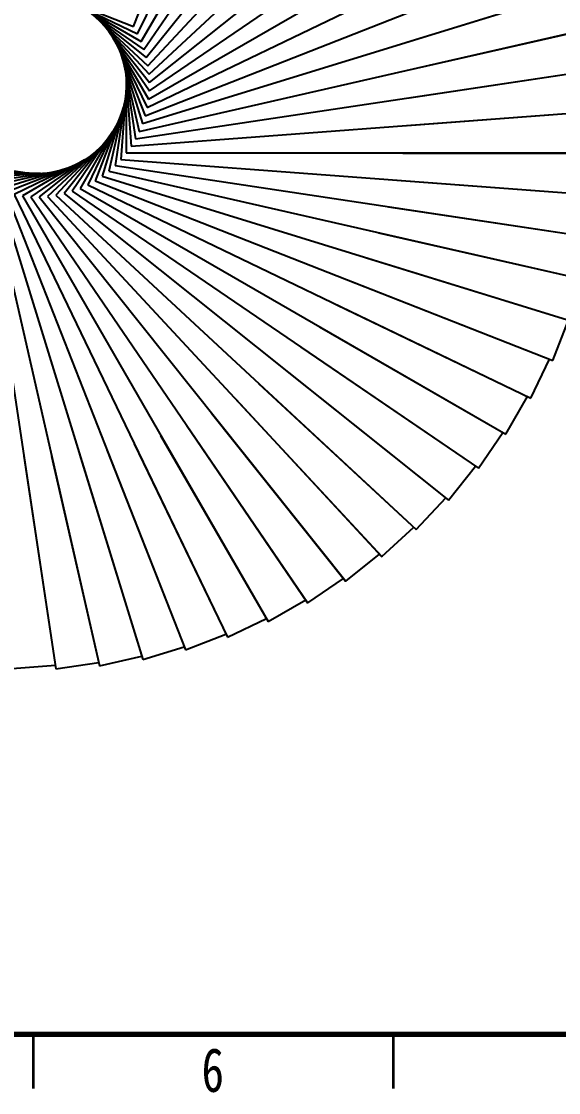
# Paper-space layout 'Sheet10' of a CAD drawing. Header units: millimetres. Extents: x 2 to 418, y 2 to 295.
# Drawn here: x 108.4 to 182.9, y 1.9 to 150.7 of the extents above; entities that cross this region are included whole.
import ezdxf

# ---------------------------------------------------------------- set-up
doc = ezdxf.new("R2010")
doc.units = ezdxf.units.MM
doc.styles.add('SLDTEXTSTYLE0', font='TXT', dxfattribs={"width": 0.75})

psp = doc.layouts.new('Sheet10')

# ---------------------------------------------------------------- linework, layer by layer
at = {"color": 7, "linetype": 'Continuous', "lineweight": 25}
for p, q in [((123.933611, 149.955821), (148.868389, 213.487855)), ((124.497444, 148.93395), (154.110239, 210.424965)), ((124.983336, 147.872801), (159.108543, 206.978916)), ((125.388571, 146.778309), (163.835347, 203.168981)), ((125.71088, 145.656594), (168.264219, 199.016466)), ((125.948464, 144.51393), (172.37039, 194.544593)), ((126.099991, 143.356706), (176.130897, 189.77837)), ((126.164616, 142.191394), (179.52471, 184.744453)), ((126.141976, 141.024511), (182.532849, 179.470993)), ((126.032199, 139.862583), (185.138493, 173.98748)), ((125.835898, 138.712108), (187.327068, 168.324581)), ((125.554171, 137.579519), (189.086336, 162.513964)), ((125.188594, 136.47115), (190.406458, 156.588126)), ((161.891279, 147.781435), (190.409543, 156.578123)), ((114.650557, 153.599194), (123.933611, 149.955821)), ((115.512616, 153.260857), (124.497444, 148.93395)), ((116.34698, 152.859044), (124.983336, 147.872801)), ((117.148984, 152.396003), (125.388571, 146.778309)), ((117.914143, 151.874323), (125.71088, 145.656594)), ((118.638177, 151.296922), (125.948464, 144.51393)), ((119.317038, 150.667028), (126.099991, 143.356706)), ((124.741211, 135.3932), (191.280052, 150.580204)), ((162.186484, 143.929074), (191.282381, 150.569999)), ((119.946928, 149.988164), (126.164616, 142.191394)), ((120.524326, 149.264127), (126.141976, 141.024511)), ((123.933611, 149.955821), (123.936037, 149.954869)), ((124.497444, 148.93395), (124.499792, 148.932819)), ((121.046002, 148.498965), (126.032199, 139.862583)), ((121.509039, 147.696959), (125.835898, 138.712108)), ((124.983336, 147.872801), (124.985593, 147.871498)), ((121.910847, 146.862592), (125.554171, 137.579519)), ((122.24918, 146.000531), (125.188594, 136.47115)), ((125.388571, 146.778309), (125.390724, 146.776841)), ((122.522145, 145.115597), (124.741211, 135.3932)), ((124.214523, 134.351697), (191.702232, 144.523798)), ((125.71088, 145.656594), (125.712918, 145.65497)), ((125.948464, 144.51393), (125.950374, 144.512157)), ((162.192977, 140.065423), (191.703792, 144.513448)), ((122.728215, 144.212739), (124.214523, 134.351697)), ((122.866239, 143.297006), (123.611477, 133.352466)), ((126.099991, 143.356706), (126.101764, 143.354796)), ((122.935445, 141.447313), (122.189989, 131.502659)), ((122.935445, 142.373519), (122.935445, 132.401094)), ((126.164616, 142.191394), (126.166241, 142.189357)), ((122.86621, 140.523698), (121.379696, 130.662687)), ((126.032199, 139.862583), (126.033502, 139.860326)), ((126.141976, 141.024511), (126.143444, 141.022358)), ((122.522077, 138.705114), (119.582463, 129.175794)), ((122.728167, 139.607967), (120.508897, 129.885617)), ((123.611477, 133.352466), (191.670638, 138.452778)), ((125.835898, 138.712108), (125.837029, 138.70976)), ((161.910722, 136.212091), (191.67142, 138.44234)), ((121.910743, 136.958132), (117.583695, 127.973371)), ((122.249094, 137.820186), (118.605575, 128.537189)), ((125.554171, 137.579519), (125.555123, 137.577093)), ((121.508917, 136.123774), (116.522539, 127.487496)), ((124.741211, 135.3932), (124.74179, 135.39066)), ((125.188594, 136.47115), (125.189362, 136.46866)), ((120.524172, 134.556626), (114.30632, 126.759986)), ((121.045864, 135.321777), (115.42804, 127.082279)), ((124.214523, 134.351697), (124.214912, 134.34912)), ((118.637981, 132.523871), (110.841113, 126.306305)), ((119.316854, 133.153751), (112.006426, 126.370912)), ((119.946759, 133.832601), (113.163652, 126.522421)), ((122.935445, 132.401094), (191.185445, 132.401094)), ((122.935445, 132.401094), (122.935445, 132.398487)), ((123.611477, 133.352466), (123.611672, 133.349867)), ((161.32691, 132.390627), (191.185445, 132.390627)), ((109.173726, 129.604708), (99.312707, 131.091171)), ((116.346751, 130.961796), (107.361832, 126.635078)), ((117.148765, 131.424821), (108.512304, 126.438759)), ((117.913934, 131.946485), (109.674231, 126.328963)), ((122.189989, 131.502659), (122.189794, 131.50006)), ((122.189989, 131.502659), (190.249043, 126.400921)), ((110.097212, 129.535488), (100.152684, 130.280882)), ((111.023289, 129.535474), (101.050864, 129.53563)), ((111.946777, 129.604665), (102.002225, 128.859583)), ((112.862512, 129.742674), (103.001447, 128.256521)), ((113.765374, 129.948731), (104.042941, 127.729817)), ((114.650312, 130.221682), (105.120884, 127.282417)), ((115.512378, 130.560001), (106.229247, 126.916822)), ((120.508897, 129.885617), (120.508317, 129.883076)), ((120.508897, 129.885617), (187.047421, 114.697219)), ((121.379696, 130.662687), (121.379307, 130.66011)), ((121.379696, 130.662687), (188.867192, 120.489172)), ((103.001447, 128.256521), (113.172488, 60.768653)), ((117.583695, 127.973371), (117.582565, 127.971024)), ((117.583695, 127.973371), (179.074245, 98.35961)), ((118.605575, 128.537189), (118.604623, 128.534763)), ((118.605575, 128.537189), (182.137217, 103.601412)), ((119.582463, 129.175794), (119.581695, 129.173304)), ((119.582463, 129.175794), (184.799906, 109.057453)), ((160.48761, 128.621355), (190.24826, 126.390483)), ((104.042941, 127.729817), (119.2289, 61.190738)), ((105.120884, 127.282417), (125.236836, 62.064237)), ((106.229247, 126.916822), (131.162695, 63.384266)), ((107.361832, 126.635078), (136.973339, 65.143443)), ((108.512304, 126.438759), (108.510048, 126.437456)), ((108.512304, 126.438759), (142.636273, 67.331929)), ((113.163652, 126.522421), (113.16188, 126.520511)), ((113.163652, 126.522421), (163.193586, 80.099709)), ((114.30632, 126.759986), (114.304696, 126.757949)), ((114.30632, 126.759986), (167.665523, 84.20581)), ((115.42804, 127.082279), (115.426572, 127.080126)), ((115.42804, 127.082279), (171.818108, 88.634616)), ((116.522539, 127.487496), (116.521236, 127.485239)), ((116.522539, 127.487496), (175.628118, 93.361361)), ((109.674231, 126.328963), (109.672078, 126.327495)), ((109.674231, 126.328963), (148.119826, 69.937486)), ((110.841113, 126.306305), (110.839076, 126.304681)), ((110.841113, 126.306305), (153.393334, 72.945543)), ((112.006426, 126.370912), (112.004516, 126.369139)), ((112.006426, 126.370912), (158.427305, 76.339277)), ((159.35491, 124.927465), (188.865631, 120.478822)), ((157.949333, 121.328549), (187.045091, 114.687014)), ((156.278741, 117.844736), (184.796821, 109.04745)), ((154.352474, 114.495507), (182.133393, 103.591669)), ((152.181307, 111.299593), (179.069703, 98.35018)), ((182.137217, 103.601412), (184.331137, 109.191105)), ((149.777381, 108.274866), (175.622884, 93.352296)), ((147.154139, 105.438242), (171.812212, 88.625968)), ((144.326251, 102.805584), (167.658997, 84.197626)), ((179.074245, 98.35961), (181.679747, 103.769722)), ((182.137217, 103.601412), (182.133393, 103.591669)), ((141.309533, 100.391615), (163.186466, 80.092036)), ((138.120854, 98.209835), (158.419631, 76.332157)), ((175.628118, 93.361361), (178.630631, 98.561636)), ((179.074245, 98.35961), (179.069703, 98.35018)), ((134.778048, 96.272445), (153.38515, 72.939017)), ((131.299808, 94.590279), (148.111178, 69.93159)), ((127.705585, 93.172746), (142.627208, 67.326696)), ((171.818108, 88.634616), (175.200842, 93.595973)), ((175.628118, 93.361361), (175.622884, 93.352296)), ((120.250131, 91.16176), (131.152951, 63.380442)), ((124.015481, 92.027772), (136.963908, 65.138902)), ((108.714576, 90.277977), (113.162137, 60.767093)), ((112.578227, 90.28441), (119.218695, 61.188409)), ((116.430593, 90.579554), (125.226833, 62.061152)), ((167.665523, 84.20581), (171.40956, 88.900503)), ((171.818108, 88.634616), (171.812212, 88.625968)), ((163.193586, 80.099709), (167.277987, 84.501483)), ((167.665523, 84.20581), (167.658997, 84.197626)), ((158.427305, 76.339277), (162.829229, 80.423516)), ((163.193586, 80.099709), (163.186466, 80.092036)), ((153.393334, 72.945543), (158.088164, 76.689407)), ((158.427305, 76.339277), (158.419631, 76.332157)), ((148.119826, 69.937486), (153.081307, 73.320038)), ((153.393334, 72.945543), (153.38515, 72.939017)), ((142.636273, 67.331929), (147.836658, 70.334252)), ((148.119826, 69.937486), (148.111178, 69.93159)), ((136.973339, 65.143443), (142.383546, 67.748747)), ((142.636273, 67.331929), (142.627208, 67.326696)), ((131.162695, 63.384266), (136.752468, 65.577981)), ((136.973339, 65.143443), (136.963908, 65.138902)), ((119.2289, 61.190738), (125.083196, 62.526841)), ((125.236836, 62.064237), (130.974915, 63.834095)), ((131.162695, 63.384266), (131.152951, 63.380442)), ((107.101468, 60.800342), (113.089511, 61.248988)), ((113.172488, 60.768653), (119.11026, 61.663529)), ((119.2289, 61.190738), (119.218695, 61.188409)), ((125.236836, 62.064237), (125.226833, 62.061152)), ((113.172488, 60.768653), (113.162137, 60.767093))]:
    psp.add_line(p, q, dxfattribs=at)
at = {"color": 7, "linetype": 'Continuous', "lineweight": 70}
psp.add_line((410, 10), (10, 10), dxfattribs=at)
at = {"color": 7, "linetype": 'Continuous', "lineweight": 35}
for p, q in [((110, 10), (110, 2.5)), ((160, 10), (160, 2.5))]:
    psp.add_line(p, q, dxfattribs=at)

# ---------------------------------------------------------------- texts
at = {"color": 7, "linetype": 'Continuous', "lineweight": 0, "insert": (134.938617, 8.11369), "char_height": 6.096, "attachment_point": 2, "style": 'SLDTEXTSTYLE0'}
psp.add_mtext('6', dxfattribs=at)

doc.saveas('drawing.dxf')
